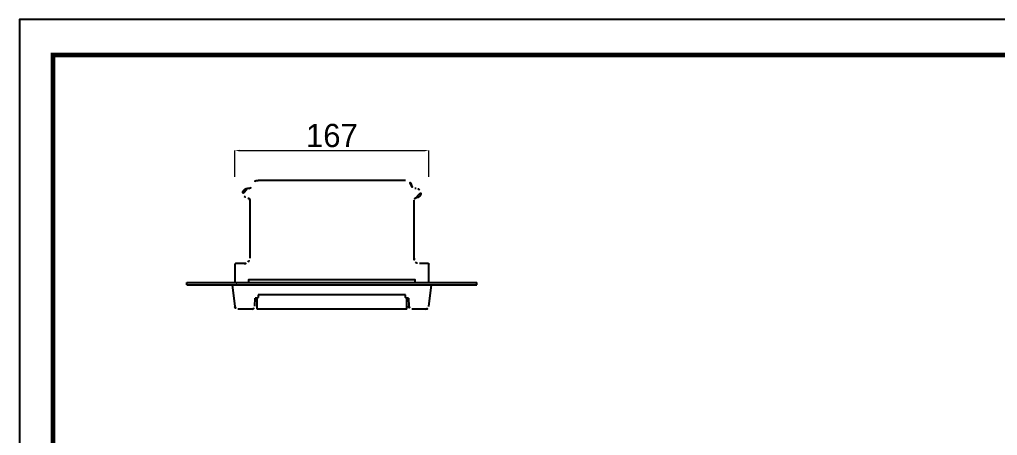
# Model space of a CAD drawing. Extents: x 16296660632 to 16296677083, y -37409619871 to -37409616479.
# Drawn here: x 16296675286 to 16296676129, y -37409616838 to -37409616479 of the extents above; entities that cross this region are included whole.
import ezdxf

# ---------------------------------------------------------------- set-up
doc = ezdxf.new("R2010")
doc.units = 0
doc.header["$LTSCALE"] = 10
doc.header["$MEASUREMENT"] = 0
doc.header["$PDMODE"] = 3
doc.header["$PDSIZE"] = -10
doc.layers.get('0').update_dxf_attribs({"linetype": 'CONTINUOUS'})
doc.layers.get('DEFPOINTS').update_dxf_attribs({"linetype": 'CONTINUOUS'})
doc.layers.add('BODY', color=7, linetype='CONTINUOUS')
doc.layers.add('MAKE2D VISIBLE LINES', color=7, linetype='CONTINUOUS')
doc.styles.add('Daelim Dimension', font='\x7f\x7f\x7f\x7f.TTF')
doc.dimstyles.new('DEFAULT', dxfattribs={"dimscale": 2, "dimtxt": 2, "dimasz": 2, "dimexe": 0, "dimexo": 2, "dimgap": 1, "dimtad": 1, "dimdec": 1, "dimzin": 9, "dimdsep": 46, "dimtxsty": 'Daelim Dimension', "dimcen": 0.5, "dimclrd": 252, "dimclre": 252, "dimclrt": 3, "dimadec": 1, "dimazin": 0, "dimtfac": 1, "dimtdec": 1, "dimtix": 1, "dimtmove": 0, "dimatfit": 3, "dimfxl": 0, "dimtolj": 1, "dimtzin": 1, "dimlwd": 9, "dimlwe": 9, "dimarcsym": 0})

# ---------------------------------------------------------------- blocks, each defined once
blk = doc.blocks.new('t')
at = {"layer": 'MAKE2D VISIBLE LINES'}
for p, q in [((7041.11, -3407.8), (6913.91, -3407.8)), ((6905.98, -3414.8), (6904.71, -3414.8)), ((7050.31, -3414.8), (7049.05, -3414.8)), ((6906.71, -3424.8), (6906.71, -3474.8)), ((7048.31, -3474.8), (7048.31, -3424.8)), ((6901.91, -3479.6), (6894.31, -3479.6)), ((7060.71, -3479.6), (7053.11, -3479.6))]:
    blk.add_line(p, q, dxfattribs=at)
blk.add_lwpolyline([(6893.91, -3480), (6893.91, -3495.8), (6905.91, -3495.8), (6905.91, -3493.3), (7049.11, -3493.3), (7049.11, -3495.8), (7061.11, -3495.8), (7061.11, -3480)], dxfattribs=at)
for centre, radius, start, end in [((6905.98, -3411.8), 3, 270.00026, 352.81885), ((6913.91, -3412.8), 5, 90.00234, 172.81691), ((7041.11, -3412.8), 5, 7.18076, 90), ((7049.05, -3411.8), 3, 187.17719, 269.99934), ((6904.71, -3418.8), 4, 89.99781, 225.0011), ((6904.71, -3418.8), 4, 224.99807, 270.00523), ((7050.31, -3418.8), 4, 44.99444, 90.00885), ((7050.31, -3418.8), 4, 269.99781, 45.0011), ((6904.71, -3424.8), 2, 359.99477, 90.00523), ((7050.31, -3424.8), 2, 89.99477, 180.00523), ((6894.31, -3480), 0.4, 90.00014, 180), ((6901.91, -3474.8), 4.8, 269.99997, 314.99481), ((6901.91, -3474.8), 4.8, 315, 0.00523), ((7053.11, -3474.8), 4.8, 180, 224.99477), ((7053.11, -3474.8), 4.8, 225, 270.00523), ((7060.71, -3480), 0.4, 359.99938, 90.00005)]:
    blk.add_arc(centre, radius, start, end, dxfattribs=at)
blk = doc.blocks.new('*D7')
at = {"layer": 'BODY', "color": 5, "lineweight": 9}
for p, q in [((16296675471.804991, -37409616614.777031), (16296675471.804991, -37409616592.195023)), ((16296675475.804991, -37409616592.195023), (16296675635.00499, -37409616592.195023)), ((16296675639.00499, -37409616614.777031), (16296675639.00499, -37409616592.195023))]:
    blk.add_line(p, q, dxfattribs=at)
at = {"layer": 'BODY', "color": 5}
for points in [[(16296675475.804991, -37409616591.528358), (16296675475.804991, -37409616592.861687), (16296675471.804991, -37409616592.195023)], [(16296675635.00499, -37409616591.528358), (16296675635.00499, -37409616592.861687), (16296675639.00499, -37409616592.195023)]]:
    blk.add_solid(points, dxfattribs=at)
at = {"layer": 'DEFPOINTS', "color": 0}
for p in [(16296675639.00499, -37409616592.195023), (16296675471.804991, -37409616618.777031), (16296675639.00499, -37409616618.777031)]:
    blk.add_point(p, dxfattribs=at)
at = {"layer": 'BODY', "color": 7, "lineweight": 5, "insert": (16296675555.404989, -37409616579.308037), "char_height": 20, "attachment_point": 5, "style": 'Daelim Dimension'}
blk.add_mtext('\\A1;167', dxfattribs=at)

msp = doc.modelspace()

# ---------------------------------------------------------------- linework, layer by layer
at = {"ltscale": 0.5}
msp.add_lwpolyline([(16296675286.220461, -37409617795.791344), (16296677082.980459, -37409617795.791344), (16296677082.980459, -37409616479.271339), (16296675286.220461, -37409616479.271339)], close=True, dxfattribs=at)
at = {"color": 5, "linetype": 'ByBlock', "lineweight": 200, "const_width": 4.14}
msp.add_lwpolyline([(16296675315.11268, -37409617739.419121), (16296677053.91268, -37409617739.419121), (16296677053.91268, -37409616509.839111), (16296675315.11268, -37409616509.839111)], close=True, dxfattribs=at)
at = {"layer": 'BODY'}
for p, q in [((16296675430.404989, -37409616705.830757), (16296675680.404989, -37409616705.830757)), ((16296675430.404989, -37409616707.830757), (16296675430.404989, -37409616705.830757)), ((16296675430.404989, -37409616707.830757), (16296675680.404989, -37409616707.830757)), ((16296675680.404989, -37409616707.830757), (16296675680.404989, -37409616705.830757)), ((16296675490.904989, -37409616728.830757), (16296675490.904989, -37409616719.309128)), ((16296675619.904989, -37409616728.830757), (16296675619.904989, -37409616719.309128)), ((16296675619.904989, -37409616728.830757), (16296675490.904989, -37409616728.830757))]:
    msp.add_line(p, q, dxfattribs=at)
at = {"layer": 'MAKE2D VISIBLE LINES'}
for p, q in [((16296675469.40826, -37409616707.830757), (16296675641.401711, -37409616707.830757)), ((16296675469.40826, -37409616707.830757), (16296675471.8867, -37409616726.656326)), ((16296675473.443899, -37409616707.829727), (16296675472.925409, -37409616707.829727)), ((16296675637.36607, -37409616707.829727), (16296675637.88456, -37409616707.829727)), ((16296675638.92318, -37409616726.657051), (16296675641.401711, -37409616707.830757)), ((16296675491.890751, -37409616716.380699), (16296675491.85351, -37409616718.514267)), ((16296675618.919319, -37409616716.380707), (16296675491.890751, -37409616716.380699)), ((16296675618.95656, -37409616718.514267), (16296675618.919319, -37409616716.380707)), ((16296675489.11783, -37409616726.281693), (16296675489.23954, -37409616719.309036)), ((16296675491.34828, -37409616719.309036), (16296675489.239531, -37409616719.309464)), ((16296675491.85351, -37409616718.514267), (16296675491.848209, -37409616718.817772)), ((16296675618.961849, -37409616718.817772), (16296675618.95656, -37409616718.514267)), ((16296675621.57044, -37409616719.309464), (16296675619.461781, -37409616719.309036)), ((16296675621.570431, -37409616719.309036), (16296675621.693769, -37409616726.375031)), ((16296675621.693979, -37409616726.38559), (16296675621.693859, -37409616726.379997)), ((16296675486.621189, -37409616728.830757), (16296675474.36541, -37409616728.83075)), ((16296675636.444559, -37409616728.830757), (16296675624.193371, -37409616728.830757))]:
    msp.add_line(p, q, dxfattribs=at)
for centre, radius, start, end in [((16296675486.61659, -37409616726.33075), 2.500002, 270.105239436, 358.959130233), ((16296675491.34828, -37409616718.809036), 0.500001, 270.000437132, 358.999790719), ((16296675619.461781, -37409616718.809036), 0.5, 181.000209281, 269.999672151), ((16296675624.193371, -37409616726.330757), 2.5, 181.256418246, 270), ((16296675474.36541, -37409616726.33075), 2.500001, 187.517054161, 270), ((16296675636.444571, -37409616726.33078), 2.499988, 269.999781434, 352.500581093)]:
    msp.add_arc(centre, radius, start, end, dxfattribs=at)

# ---------------------------------------------------------------- block references
at = {"layer": 'BODY', "lineweight": 5}
msp.add_blockref('t', (16296668577.89258, -37409613210.03022), dxfattribs=at)

# ---------------------------------------------------------------- dimensions: what is measured, and where the dimension line sits
dim = msp.add_linear_dim(base=(16296675639.00499, -37409616592.195023), p1=(16296675471.804991, -37409616618.777031), p2=(16296675639.00499, -37409616618.777031), text='167', dimstyle='DEFAULT', override={"dimtxt": 10, "dimclrd": 5, "dimclre": 5, "dimclrt": 7}, dxfattribs=at)
dim.commit()
dim.dimension.update_dxf_attribs({"geometry": '*D7', "text_midpoint": (16296675555.404989, -37409616579.308037)})

doc.saveas('drawing.dxf')
